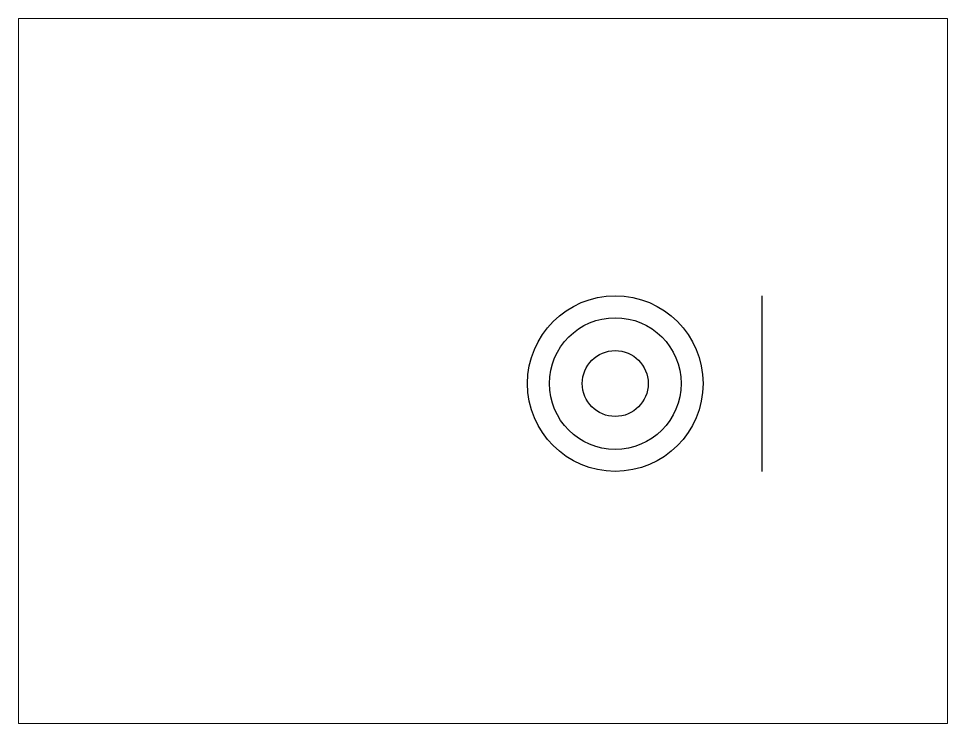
# Paper-space layout 'Layout1' of a CAD drawing. Header units: millimetres. Extents: x 26 to 231, y 20 to 176.
# The model-space entities are those that its viewports show. They can reach past a viewport. Long polylines and large blocks are cut down to what shows.
import ezdxf

# ---------------------------------------------------------------- set-up
doc = ezdxf.new("R2010")
doc.units = ezdxf.units.MM

msp = doc.modelspace()

# ---------------------------------------------------------------- linework, layer by layer
msp.add_line((336.95, 182.78, 15), (336.95, 102.78, 15))
for centre, radius in [((270.25, 142.78, 15), 40), ((270.25, 142.78, 35), 30), ((270.25, 142.78, 35), 30), ((270.25, 142.78, 20), 15)]:
    msp.add_circle(centre, radius)

psp = doc.layouts.get("Layout1")

# ---------------------------------------------------------------- viewports
at = {"layer": '0', "view_target_point": (210, 148.5)}
psp.add_viewport(center=(128.5, 97.5), size=(205.6, 156), view_center_point=(0, 0), view_height=321.0552, dxfattribs=at)

doc.saveas('drawing.dxf')
